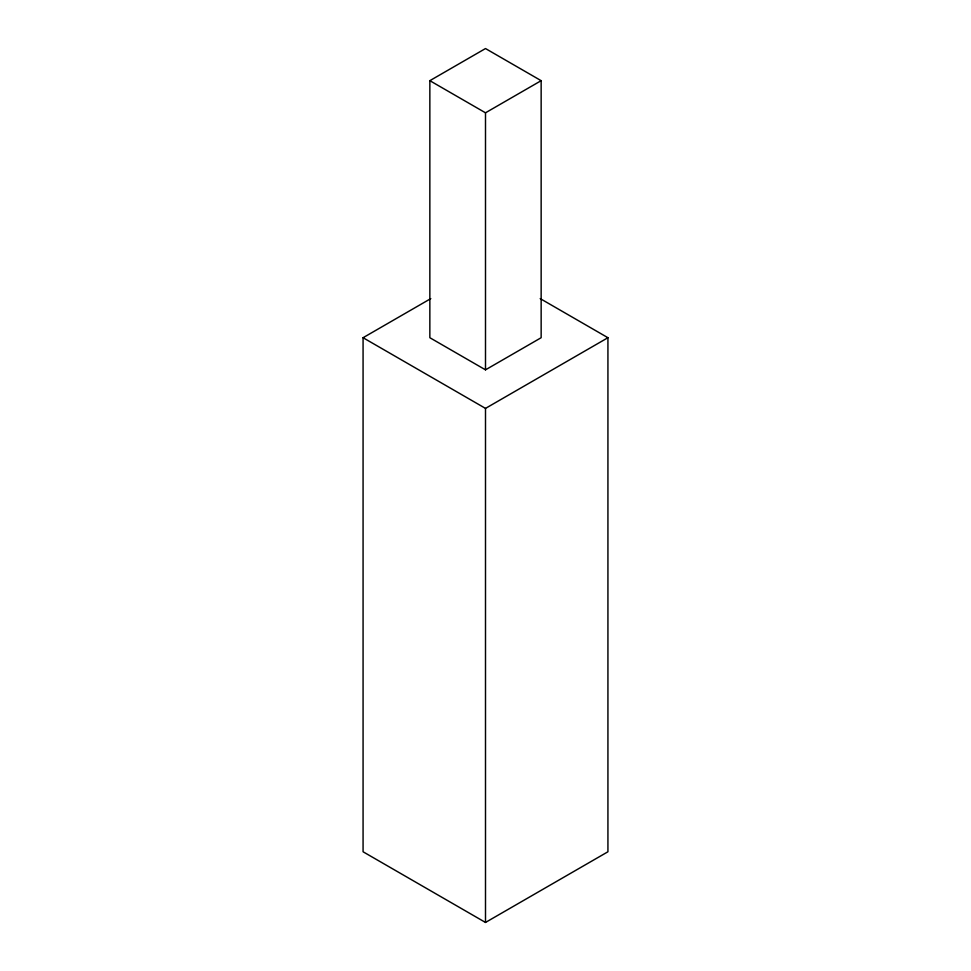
<?xml version="1.0" encoding="UTF-8"?>
<svg xmlns="http://www.w3.org/2000/svg" width="971" height="971" viewBox="0 0 971 971"><rect width="100%" height="100%" fill="white"/><g stroke="black" fill="none" stroke-linecap="round" stroke-linejoin="round"><path stroke-width="1.46" d="M429.85 80.678L485.5 48.55L541.15 80.678L541.15 337.714L485.5 369.842L429.85 337.714L429.85 80.678L485.5 112.806L541.15 80.678M540.204 298.607L607.931 337.714L607.931 851.773L485.5 922.45L363.069 851.773L363.069 337.714L430.796 298.607M363.069 337.714L485.5 408.39L607.931 337.714M485.5 112.806L485.5 369.842M485.5 408.39L485.5 922.45"/></g></svg>
